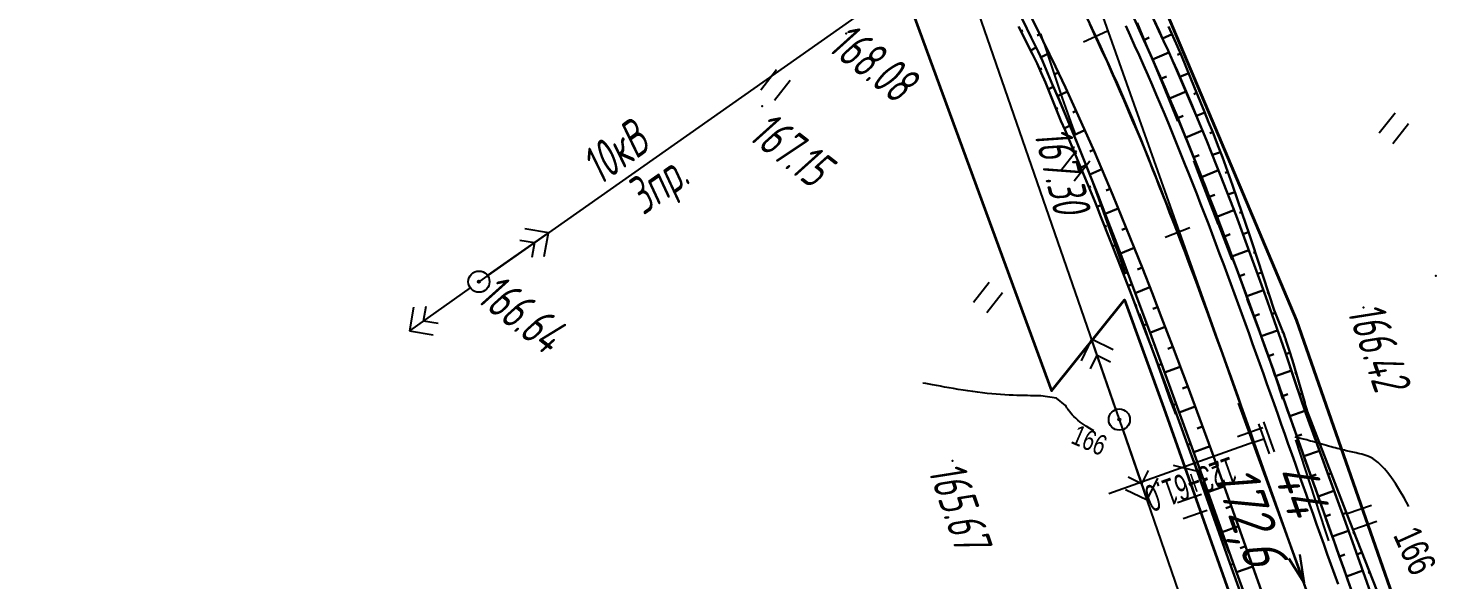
# Model space of a CAD drawing. Header units: millimetres. Extents: x -1799 to 6962, y -1020 to 4121.
# Drawn here: x 6645.3 to 6778, y -327.5 to -275.6 of the extents above; entities that cross this region are included whole.
import ezdxf

# ---------------------------------------------------------------- set-up
doc = ezdxf.new("R2010")
doc.units = ezdxf.units.MM
doc.linetypes.add('CONTI', pattern=[0])
for name, color, linetype, lineweight in [('10', 1, 'Continuous', 35), ('КОПИЯ_ОСЬ_13_ОТКОСЫ', 7, 'Continuous', 30), ('КОПИЯ_ОСЬ_ГРАНИЦЫ_ПОЛОС', 7, 'Continuous', 30), ('ОСЬ_ВЕРХ_ПОКРЫТИЯ_ГРАНИЦЫ_ПОЛОС', 7, 'Continuous', 30), ('ОСЬ_ВЕРХ_ПОКРЫТИЯ_ОСЬ', 1, 'Continuous', 30), ('Уклоны ПЧ', 5, 'Continuous', 30)]:
    doc.layers.add(name, color=color, linetype=linetype, lineweight=lineweight)
for name, color, linetype in [('GOR_BDEFAULT', 212, 'CONTI'), ('NAD_MDEFAULT', 7, 'CONTI'), ('PI_OTDEFAULT', 172, 'CONTI'), ('PI_TTDEFAULT', 5, 'CONTI'), ('SIT_LDEFAULT', 7, 'CONTI'), ('USLZNDEFAULT', 7, 'CONTI'), ('ZAPSKDEFAULT', 7, 'CONTI'), ('КОПИЯ_ОСЬ_ТАНГЕНСЫ', 1, 'Continuous'), ('ОСЬ_ВЕРХ_ПОКРЫТИЯ_ПИКЕТЫ', 1, 'Continuous'), ('ОСЬ_ВЕРХ_ПОКРЫТИЯ_РАЗБИВКА_КРИВ', 1, 'Continuous'), ('ОСЬ_ВЕРХ_ПОКРЫТИЯ_ТАНГЕНСЫ', 1, 'Continuous'), ('разметка', 7, 'Continuous')]:
    doc.layers.add(name, color=color, linetype=linetype)
doc.styles.add('eskd', font='spds.shx', dxfattribs={"width": 1.2, "oblique": 15})
doc.styles.add('SHRFT', font='TXT', dxfattribs={"width": 3.5})
doc.styles.get("Standard").update_dxf_attribs({"font": 'arial.ttf'})
doc.styles.add('ГОСТ', font='', dxfattribs={"oblique": 15, "height": 4})
doc.styles.get('ГОСТ').set_extended_font_data('GOST type A')

# ---------------------------------------------------------------- blocks, each defined once
blk = doc.blocks.new('BL_2011')
at = {"color": 0}
for p, q in [((0, 0), (0, 2.4)), ((1.6, 0), (1.6, 2.4))]:
    blk.add_line(p, q, dxfattribs=at)
blk = doc.blocks.new('BL_26')
at = {"color": 0}
for radius in [1, 0.1]:
    blk.add_circle((0, 0), radius, dxfattribs=at)
blk = doc.blocks.new('*U57')
at = {"layer": 'КОПИЯ_ОСЬ_13_ОТКОСЫ'}
for points in [[(149.53, -149.4), (150.41, -151.25), (150.84, -152.18), (151.26, -153.11), (151.68, -154.05), (152.1, -154.98), (153.52, -158.26), (153.91, -159.2), (154.88, -161.55), (155.83, -163.91), (156.21, -164.86), (157.66, -168.64), (158.81, -171.72), (159.93, -174.81), (160.61, -176.71), (161.28, -178.61), (162.27, -181.46), (163.24, -184.31), (164.2, -187.16), (167.95, -197.5), (170.99, -205.97)], [(151.3, -150.85), (152.15, -152.72), (152.56, -153.66), (153.71, -156.51), (154.69, -158.88), (155.08, -159.83), (155.46, -160.77), (156.02, -162.19), (156.37, -163.15), (157.32, -165.78), (158.24, -168.43), (158.89, -170.35), (159.22, -171.31), (159.69, -172.75), (161.25, -177.55), (161.61, -178.49), (161.99, -179.42), (162.03, -179.49), (162.15, -179.78), (162.26, -180.07), (162.31, -180.21), (162.36, -180.36), (162.67, -181.32), (162.98, -182.27), (164.11, -186.13), (164.13, -186.23), (164.18, -186.44), (164.23, -186.64), (164.3, -186.84), (164.37, -187.04), (164.74, -188.03), (168.33, -197.36), (171.65, -205.74)], [(151.63, -151.55), (150.73, -151.96)], [(152.44, -153.38), (152.14, -153.51)], [(153.2, -155.23), (152.35, -155.57)], [(153.95, -157.08), (153.67, -157.2)], [(154.71, -158.93), (153.93, -159.25)], [(155.46, -160.79), (155.2, -160.89)], [(156.19, -162.65), (155.44, -162.93)], [(156.87, -164.53), (156.62, -164.62)], [(157.54, -166.42), (156.89, -166.64)], [(158.2, -168.31), (157.98, -168.38)], [(158.84, -170.2), (158.31, -170.38)], [(159.48, -172.09), (159.3, -172.15)], [(160.1, -174), (159.69, -174.13)], [(160.71, -175.9), (160.58, -175.94)], [(161.34, -177.8), (161.04, -177.92)], [(162.09, -179.65), (161.99, -179.69)], [(162.74, -181.54), (162.34, -181.68)], [(163.33, -183.45), (163.19, -183.49)], [(163.89, -185.37), (163.63, -185.45)], [(164.46, -187.29), (164.37, -187.32)], [(165.17, -189.16), (164.96, -189.24)], [(165.89, -191.02), (165.82, -191.05)], [(166.61, -192.89), (166.32, -193)], [(167.33, -194.76), (167.23, -194.79)], [(168.05, -196.62), (167.69, -196.76)], [(168.78, -198.49), (168.66, -198.53)], [(169.51, -200.35), (169.04, -200.53)], [(170.25, -202.21), (170.09, -202.27)]]:
    blk.add_lwpolyline(points, dxfattribs=at)
blk = doc.blocks.new('*U60')
at = {"layer": 'КОПИЯ_ОСЬ_13_ОТКОСЫ'}
for points in [[(168, -158.29), (169.28, -160.91), (169.91, -162.23), (170.32, -163.11), (171.29, -165.35), (171.87, -166.69), (173.56, -170.76), (175.57, -175.77), (176.28, -177.6), (176.99, -179.44), (177.87, -181.74), (178.91, -184.52), (180.46, -188.7), (182.51, -194.29), (184.91, -200.85), (188.25, -210.28), (191.32, -218.74)], [(168.06, -159.88), (169.38, -162.48), (169.45, -162.6), (169.51, -162.72), (169.58, -162.84), (169.64, -162.96), (169.71, -163.09), (169.77, -163.21), (169.82, -163.34), (170.22, -164.23), (170.6, -165.13), (172.07, -168.74), (172.48, -169.62), (174.36, -174.14), (175.28, -176.41), (175.47, -176.87), (175.84, -177.78), (176.74, -180.06), (177.46, -181.9), (178.71, -185.12), (179.06, -186.04), (179.41, -186.97), (180.48, -189.74), (182.23, -194.39), (182.58, -195.33), (184.63, -200.95), (187.97, -210.38), (191.02, -218.84)], [(168.29, -160.33), (168.49, -160.23)], [(169.2, -162.12), (169.73, -161.85)], [(170.08, -163.91), (170.26, -163.83)], [(170.86, -165.76), (171.38, -165.54)], [(171.61, -167.61), (171.79, -167.54)], [(172.4, -169.45), (172.92, -169.21)], [(173.17, -171.29), (173.35, -171.22)], [(173.94, -173.14), (174.43, -172.93)], [(174.7, -174.98), (174.87, -174.92)], [(175.46, -176.84), (175.91, -176.65)], [(176.2, -178.69), (176.36, -178.63)], [(176.94, -180.55), (177.35, -180.39)], [(177.66, -182.42), (177.8, -182.36)], [(178.39, -184.28), (178.77, -184.13)], [(179.1, -186.15), (179.23, -186.1)], [(179.82, -188.02), (180.16, -187.89)], [(180.53, -189.89), (180.64, -189.84)], [(181.24, -191.76), (181.54, -191.64)], [(181.94, -193.63), (182.04, -193.59)], [(182.64, -195.5), (182.91, -195.4)], [(183.33, -197.38), (183.42, -197.35)], [(184.01, -199.26), (184.29, -199.16)], [(184.7, -201.14), (184.79, -201.11)], [(185.37, -203.02), (185.64, -202.93)], [(186.03, -204.91), (186.13, -204.88)], [(186.7, -206.79), (186.98, -206.7)], [(187.37, -208.68), (187.46, -208.65)], [(188.04, -210.56), (188.32, -210.46)]]:
    blk.add_lwpolyline(points, dxfattribs=at)
blk = doc.blocks.new('Стрелка')
at = {"layer": 'Уклоны ПЧ', "ltscale": 2}
for points in [[(-0.02, -0.05), (-0.02, 17.97)], [(-0.02, -0.05), (-0.58, 2.62)], [(-0.02, -0.05), (0.53, 2.62)]]:
    blk.add_lwpolyline(points, dxfattribs=at)

msp = doc.modelspace()

# ---------------------------------------------------------------- linework, layer by layer
at = {"layer": '10'}
for points in [[(6793.35, -384.84), (6770.37, -319.07), (6764.77, -303.04), (6757.12, -284.91), (6740.02, -244.43), (6734.48, -237.3), (6720.36, -219.1), (6715.48, -214.91), (6691.38, -194.23), (6670.76, -176.53), (6602.52, -114.87), (6488.07, -17.7), (6445.51, 26.02), (6390.83, 91.9), (6326.94, 163.71), (6272.93, 214.1), (6270.11, 207.68), (6248, 222.4), (6234.43, 228.78), (6235.36, 230.3), (6147.93, 271.03)], [(6198.35, 229.81), (6243.16, 208.23), (6255.13, 195.99), (6255.13, 195.99), (6309.2, 140.67), (6342.21, 105.96), (6373.72, 73.18), (6408.06, 37.26), (6403.84, 29.49), (6423.25, 6.01), (6467.58, -39.55), (6556.81, -116.04), (6563.36, -108.24), (6618.87, -157.59), (6676.04, -208.42), (6688.22, -220.56), (6691.48, -224.46), (6687.19, -229.45), (6727.12, -269.92), (6727.12, -269.92), (6741.72, -309.71), (6748.6, -301.15), (6752.28, -311.33), (6772.9, -369.57)], [(6272.93, 214.1), (6326.94, 163.71), (6390.83, 91.9), (6445.51, 26.02), (6488.07, -17.7), (6602.52, -114.87), (6670.76, -176.53), (6691.38, -194.23), (6715.48, -214.91), (6720.36, -219.1), (6734.48, -237.3), (6740.02, -244.43), (6757.12, -284.91), (6764.77, -303.04), (6770.37, -319.07), (6793.35, -384.84), (6802.17, -388.78), (6818.27, -433.08), (6818.27, -433.08), (6854.48, -549.11), (6853.3, -551.03), (6857.05, -557.06), (6863, -576.5), (6882.06, -646.69)]]:
    msp.add_lwpolyline(points, dxfattribs=at)
at = {"layer": 'GOR_BDEFAULT', "color": 212, "elevation": 166, "flags": 128}
for points in [[(6745.69, -313.48), (6745.32, -313.26), (6744.98, -313.04), (6744.68, -312.84), (6744.42, -312.65), (6744.19, -312.46), (6743.99, -312.29), (6743.81, -312.12), (6743.66, -311.96), (6743.53, -311.81), (6743.42, -311.66), (6743.32, -311.53), (6743.24, -311.41), (6743.16, -311.29), (6743.09, -311.19), (6743.03, -311.09), (6742.18, -310.39), (6740.72, -310.17), (6740.51, -310.17), (6740.27, -310.17), (6740.01, -310.16), (6739.74, -310.16), (6739.44, -310.15), (6739.13, -310.15), (6738.8, -310.14), (6738.45, -310.13), (6738.09, -310.12), (6737.71, -310.1), (6737.32, -310.08), (6736.92, -310.05), (6736.5, -310.02), (6736.08, -309.99), (6735.64, -309.94), (6735.2, -309.89), (6734.75, -309.84), (6734.29, -309.78), (6733.83, -309.71), (6733.38, -309.64), (6732.93, -309.57), (6732.49, -309.5), (6732.06, -309.43), (6731.65, -309.35), (6731.25, -309.28), (6730.87, -309.21), (6730.51, -309.14), (6730.18, -309.08), (6729.87, -309.02), (6729.6, -308.97)], [(6775.36, -320.59), (6774.91, -319.77), (6774.49, -319.05), (6774.09, -318.43), (6773.72, -317.89), (6773.38, -317.43), (6773.06, -317.05), (6772.75, -316.72), (6772.47, -316.46), (6772.21, -316.25), (6771.96, -316.08), (6771.73, -315.96), (6771.51, -315.86), (6771.31, -315.78), (6771.11, -315.73), (6770.93, -315.68), (6770.75, -315.63), (6770.58, -315.59), (6770.41, -315.55), (6770.25, -315.52), (6770.09, -315.48), (6769.94, -315.44), (6769.78, -315.41), (6769.63, -315.37), (6769.47, -315.34), (6769.31, -315.3), (6769.15, -315.26), (6768.98, -315.22), (6768.8, -315.18), (6768.62, -315.13), (6768.43, -315.08), (6768.23, -315.03), (6768.03, -314.97), (6767.81, -314.91), (6767.6, -314.85), (6767.38, -314.79), (6767.16, -314.73), (6766.94, -314.66), (6766.72, -314.6), (6766.51, -314.54), (6766.3, -314.48), (6766.11, -314.43), (6765.92, -314.37), (6765.75, -314.32), (6765.59, -314.28), (6765.44, -314.24), (6764.7, -314.06), (6764.65, -314.04)], [(6755.36, -317.28), (6753.21, -316.72)]]:
    msp.add_lwpolyline(points, dxfattribs=at)
at = {"layer": 'PI_TTDEFAULT', "color": 5}
for p in [(6722.36, -276.05, 167.88), (6714.47, -282.92, 167.15), (6743.66, -284.78, 167.3), (6687.79, -299.43, 166.64), (6777.91, -298.87, 166.55), (6771.09, -301.86, 166.42), (6748.1, -312.41, 166.23), (6732.39, -316.3, 165.67)]:
    msp.add_point(p, dxfattribs=at)
at = {"layer": 'SIT_LDEFAULT', "color": 7}
for p, q in [((6732.7, -267.86), (6687.79, -299.43)), ((6748.1, -312.41), (6732.7, -267.86)), ((6750.88, -277.66), (6749.82, -275.07)), ((6740.67, -276.08), (6740.94, -276.85)), ((6740.95, -276.85), (6741.84, -279.51)), ((6752.22, -280.91), (6750.88, -277.66)), ((6741.84, -279.51), (6742.73, -282.16)), ((6753.61, -284.32), (6752.22, -280.91)), ((6742.73, -282.16), (6743.66, -284.78)), ((6743.66, -284.78), (6743.94, -285.53)), ((6755.56, -289.21), (6755.1, -288.04)), ((6745.3, -289.28), (6746.46, -292.51)), ((6757.42, -294), (6755.56, -289.21)), ((6746.46, -292.51), (6748.21, -297.4)), ((6694.33, -294.83), (6692.11, -294.44)), ((6758.73, -297.36), (6757.43, -294)), ((6688.61, -298.85), (6694.33, -294.83)), ((6691.63, -295.51), (6693.03, -295.75)), ((6693.03, -295.75), (6692.78, -297.14)), ((6693.95, -297.06), (6694.33, -294.83)), ((6748.21, -297.4), (6748.67, -298.71)), ((6686.97, -300.01), (6681.26, -304.05)), ((6760.66, -302.44), (6760.15, -301.09)), ((6681.64, -301.82), (6681.26, -304.05)), ((6682.57, -303.13), (6682.81, -301.74)), ((6683.96, -303.37), (6682.57, -303.13)), ((6750.01, -302.47), (6751.38, -306.35)), ((6761.68, -305.11), (6760.66, -302.44)), ((6681.26, -304.05), (6683.49, -304.44)), ((6745.49, -304.85), (6744.5, -306.88)), ((6747.77, -311.46), (6745.49, -304.85)), ((6747.52, -305.84), (6745.49, -304.85)), ((6745.39, -307.63), (6746.01, -306.36)), ((6746.01, -306.36), (6747.28, -306.98)), ((6751.38, -306.35), (6752.41, -309.26)), ((6762.06, -306.11), (6761.68, -305.11)), ((6762.78, -308.31), (6762.06, -306.11)), ((6763.5, -310.5), (6762.79, -308.31)), ((6752.41, -309.26), (6752.8, -310.36)), ((6752.8, -310.36), (6753.39, -311.89)), ((6766.4, -365.26), (6748.1, -312.41)), ((6748.43, -313.35), (6750.72, -319.97)), ((6767.49, -322.78), (6764.73, -314.31)), ((6754.82, -315.61), (6755.78, -318.1)), ((6750.19, -318.46), (6748.92, -317.84)), ((6750.81, -317.19), (6750.19, -318.46)), ((6750.72, -319.97), (6751.71, -317.93)), ((6755.78, -318.1), (6758.41, -324.96)), ((6748.68, -318.98), (6750.72, -319.97)), ((6767.83, -323.83), (6767.49, -322.78))]:
    msp.add_line(p, q, dxfattribs=at)
at = {"layer": 'КОПИЯ_ОСЬ_13_ОТКОСЫ'}
for points in [[(6738.53, -273.83), (6739.81, -276.45), (6740.44, -277.77), (6740.85, -278.65), (6741.82, -280.89), (6742.4, -282.24), (6744.1, -286.3), (6746.1, -291.31), (6746.81, -293.14), (6747.52, -294.98), (6748.4, -297.29), (6749.44, -300.06), (6750.99, -304.24), (6753.04, -309.84), (6755.44, -316.4), (6758.78, -325.82), (6761.85, -334.28)], [(6739.49, -273.9), (6740.37, -275.64), (6742.09, -279.16), (6743.03, -281.15), (6743.95, -283.16), (6745.75, -287.2), (6747.49, -291.29), (6749.54, -296.32), (6750.27, -298.16), (6751.18, -300.47), (6752.07, -302.79), (6753.14, -305.57), (6754.54, -309.3), (6756.98, -315.85), (6763.34, -333.76)], [(6750.96, -273.96), (6751.83, -275.82), (6752.26, -276.75), (6752.69, -277.68), (6753.11, -278.61), (6753.52, -279.55), (6754.94, -282.83), (6755.34, -283.77), (6756.31, -286.12), (6757.26, -288.48), (6757.63, -289.42), (6759.09, -293.21), (6760.24, -296.29), (6761.36, -299.38), (6762.04, -301.28), (6762.71, -303.18), (6763.7, -306.03), (6764.67, -308.87), (6765.63, -311.72), (6769.38, -322.06), (6772.42, -330.53)], [(6749.48, -274.65), (6751.16, -278.36), (6752.78, -282.08), (6754.53, -286.3), (6756.21, -290.52), (6758.38, -296.18), (6759.26, -298.54), (6760.13, -300.9), (6761.33, -304.21), (6763.02, -308.93), (6770.87, -331.08)], [(6740.61, -276.12), (6740.36, -276.25)], [(6750.4, -276.68), (6750.9, -276.45)], [(6741.49, -277.92), (6740.69, -278.31)], [(6751.23, -278.5), (6752.76, -277.84)], [(6742.36, -279.72), (6742.09, -279.85)], [(6752.02, -280.34), (6752.53, -280.12)], [(6743.21, -281.53), (6742.28, -281.96)], [(6752.82, -282.17), (6754.38, -281.52)], [(6744.04, -283.35), (6743.73, -283.49)], [(6753.58, -284.02), (6754.1, -283.8)], [(6744.85, -285.18), (6743.82, -285.64)], [(6754.35, -285.87), (6755.94, -285.21)], [(6745.66, -287.01), (6745.32, -287.16)], [(6755.1, -287.72), (6755.63, -287.51)], [(6746.45, -288.85), (6745.31, -289.33)], [(6755.84, -289.58), (6757.44, -288.94)], [(6747.23, -290.69), (6746.85, -290.85)], [(6756.57, -291.44), (6757.1, -291.24)], [(6748, -292.53), (6746.77, -293.03)], [(6757.28, -293.31), (6758.89, -292.69)], [(6748.75, -294.39), (6748.34, -294.55)], [(6758, -295.18), (6758.53, -294.97)], [(6749.51, -296.24), (6748.2, -296.77)], [(6758.7, -297.05), (6760.3, -296.45)], [(6750.25, -298.1), (6749.81, -298.27)], [(6759.4, -298.92), (6759.93, -298.73)], [(6750.98, -299.96), (6749.6, -300.5)], [(6760.09, -300.8), (6761.66, -300.22)], [(6751.7, -301.82), (6751.24, -302)], [(6752.42, -303.69), (6750.98, -304.24)], [(6760.77, -302.68), (6761.3, -302.49)], [(6761.45, -304.56), (6763, -304.01)], [(6753.13, -305.56), (6752.65, -305.74)], [(6762.13, -306.44), (6762.64, -306.26)], [(6753.84, -307.43), (6752.36, -307.99)], [(6762.8, -308.33), (6764.3, -307.79)], [(6754.54, -309.3), (6754.05, -309.48)], [(6763.47, -310.21), (6763.97, -310.03)], [(6755.24, -311.17), (6753.73, -311.74)], [(6764.14, -312.1), (6765.58, -311.58)], [(6755.94, -313.05), (6755.44, -313.24)], [(6764.81, -313.98), (6765.29, -313.81)], [(6756.64, -314.92), (6755.1, -315.49)], [(6765.48, -315.87), (6766.95, -315.35)], [(6757.32, -316.8), (6756.81, -316.98)], [(6766.15, -317.75), (6766.64, -317.58)], [(6757.99, -318.69), (6756.44, -319.24)], [(6766.81, -319.64), (6768.31, -319.11)], [(6758.66, -320.57), (6758.14, -320.75)], [(6767.48, -321.52), (6767.98, -321.34)], [(6759.33, -322.46), (6757.78, -323.01)], [(6768.15, -323.41), (6769.67, -322.87)], [(6760, -324.34), (6759.48, -324.52)], [(6760.66, -326.23), (6759.12, -326.77)], [(6768.82, -325.29), (6769.33, -325.11)], [(6769.49, -327.18), (6771.02, -326.63)]]:
    msp.add_lwpolyline(points, dxfattribs=at)
at = {"layer": 'КОПИЯ_ОСЬ_ГРАНИЦЫ_ПОЛОС'}
for points in [[(6748.7, -275.34), (6749.13, -276.26), (6749.54, -277.19), (6749.96, -278.11), (6750.37, -279.03), (6750.78, -279.96), (6751.18, -280.89), (6751.58, -281.82), (6751.97, -282.75), (6752.37, -283.68), (6752.76, -284.61), (6753.14, -285.54), (6753.52, -286.48), (6753.9, -287.41), (6754.28, -288.35), (6754.65, -289.28), (6755.02, -290.22), (6755.39, -291.16), (6755.75, -292.1), (6756.12, -293.04), (6756.48, -293.98), (6756.83, -294.92), (6757.19, -295.86), (6757.54, -296.8), (6757.9, -297.74), (6758.25, -298.68), (6758.59, -299.63), (6758.94, -300.57), (6759.28, -301.51), (6759.63, -302.45), (6759.97, -303.4), (6760.31, -304.34), (6760.65, -305.28), (6760.99, -306.23), (6761.33, -307.17), (6761.66, -308.11), (6762, -309.06), (6762.34, -310), (6762.67, -310.94), (6763.01, -311.89), (6763.34, -312.83), (6763.67, -313.77), (6764.01, -314.71), (6764.34, -315.65), (6764.68, -316.6), (6765.01, -317.54), (6765.34, -318.48), (6765.68, -319.42), (6766.01, -320.36), (6766.35, -321.31), (6766.68, -322.25), (6767.01, -323.19), (6767.35, -324.13), (6767.68, -325.07), (6768.02, -326.02), (6768.35, -326.96), (6768.69, -327.9)], [(6749.87, -275.49), (6750.3, -276.42), (6750.71, -277.34), (6751.13, -278.27), (6751.54, -279.2), (6751.94, -280.13), (6752.34, -281.06), (6752.74, -281.99), (6753.14, -282.92), (6753.53, -283.86), (6753.91, -284.79), (6754.3, -285.73), (6754.68, -286.67), (6755.06, -287.6), (6755.43, -288.54), (6755.8, -289.48), (6756.17, -290.42), (6756.54, -291.36), (6756.9, -292.3), (6757.27, -293.24), (6757.62, -294.18), (6757.98, -295.12), (6758.34, -296.06), (6758.69, -297.01), (6759.04, -297.95), (6759.39, -298.89), (6759.74, -299.83), (6760.08, -300.78), (6760.43, -301.72), (6760.77, -302.66), (6761.11, -303.61), (6761.45, -304.55), (6761.79, -305.49), (6762.13, -306.44), (6762.46, -307.38), (6762.8, -308.32), (6763.14, -309.26), (6763.47, -310.21), (6763.8, -311.15), (6764.14, -312.09), (6764.47, -313.03), (6764.81, -313.97), (6765.14, -314.91), (6765.47, -315.85), (6765.81, -316.79), (6766.14, -317.74), (6766.48, -318.68), (6766.81, -319.62), (6767.14, -320.56), (6767.48, -321.5), (6767.81, -322.44), (6768.14, -323.38), (6768.48, -324.32), (6768.81, -325.26), (6769.14, -326.2), (6769.48, -327.14), (6769.81, -328.09)]]:
    msp.add_lwpolyline(points, dxfattribs=at)
at = {"layer": 'КОПИЯ_ОСЬ_ТАНГЕНСЫ'}
msp.add_line((6737.14, -247.94), (6821.67, -486.26), dxfattribs=at)
at = {"layer": 'ОСЬ_ВЕРХ_ПОКРЫТИЯ_ГРАНИЦЫ_ПОЛОС'}
for points in [[(6739.49, -273.9), (6740.37, -275.64), (6742.09, -279.16), (6743.03, -281.15), (6743.95, -283.16), (6745.75, -287.2), (6747.49, -291.29), (6749.54, -296.32), (6750.27, -298.16), (6751.18, -300.47), (6752.07, -302.79), (6753.14, -305.57), (6754.54, -309.3), (6756.98, -315.85), (6766.51, -342.69)], [(6749.58, -274.85), (6750, -275.77), (6750.42, -276.7), (6750.84, -277.63), (6751.25, -278.55), (6751.66, -279.48), (6752.06, -280.41), (6752.47, -281.35), (6752.86, -282.28), (6753.26, -283.21), (6753.65, -284.15), (6754.03, -285.08), (6754.42, -286.02), (6754.8, -286.96), (6755.17, -287.89), (6755.55, -288.83), (6755.92, -289.77), (6756.29, -290.71), (6756.65, -291.65), (6757.02, -292.59), (6757.38, -293.54), (6757.74, -294.48), (6758.09, -295.42), (6758.45, -296.36), (6758.8, -297.31), (6759.15, -298.25), (6759.5, -299.19), (6759.85, -300.14), (6760.19, -301.08), (6760.54, -302.02), (6760.88, -302.97), (6761.22, -303.91), (6761.56, -304.85), (6761.9, -305.8), (6762.24, -306.74), (6762.57, -307.68), (6762.91, -308.63), (6763.24, -309.57), (6763.58, -310.51), (6763.91, -311.46), (6764.25, -312.4), (6764.58, -313.34), (6764.92, -314.28), (6765.25, -315.22), (6765.58, -316.16), (6765.92, -317.11), (6766.25, -318.05), (6766.59, -318.99), (6766.92, -319.93), (6767.25, -320.87), (6767.59, -321.81), (6767.92, -322.75), (6768.26, -323.7), (6768.59, -324.64), (6768.92, -325.58), (6769.26, -326.52), (6769.59, -327.46), (6769.93, -328.4)]]:
    msp.add_lwpolyline(points, dxfattribs=at)
at = {"layer": 'ОСЬ_ВЕРХ_ПОКРЫТИЯ_ОСЬ'}
msp.add_lwpolyline([(6745.32, -275.19), (6745.74, -276.08), (6746.15, -276.98), (6746.56, -277.87), (6746.97, -278.77), (6747.37, -279.67), (6747.77, -280.57), (6748.16, -281.47), (6748.55, -282.37), (6748.94, -283.27), (6749.32, -284.18), (6749.7, -285.09), (6750.08, -285.99), (6750.46, -286.9), (6750.83, -287.81), (6751.2, -288.73), (6751.56, -289.64), (6751.93, -290.55), (6752.29, -291.47), (6752.65, -292.38), (6753, -293.3), (6753.36, -294.22), (6753.71, -295.14), (6754.06, -296.06), (6754.41, -296.98), (6755.1, -298.82), (6755.78, -300.66), (6756.46, -302.51), (6757.13, -304.36), (6757.8, -306.21), (6758.79, -308.99), (6760.77, -314.55), (6760.77, -314.55), (6811.33, -457.11)], dxfattribs=at)
at = {"layer": 'ОСЬ_ВЕРХ_ПОКРЫТИЯ_ПИКЕТЫ'}
for p, q in [((6744.72, -276.86), (6746.99, -275.81)), ((6752.4, -295.23), (6754.74, -294.33)), ((6759.24, -313.99), (6761.6, -313.15))]:
    msp.add_line(p, q, dxfattribs=at)
at = {"layer": 'ОСЬ_ВЕРХ_ПОКРЫТИЯ_РАЗБИВКА_КРИВ'}
for p, q in [((6761.21, -312.8), (6762.21, -315.63)), ((6761.68, -312.63), (6762.68, -315.46)), ((6760.77, -314.55), (6761.71, -314.21)), ((6760.77, -314.55), (6747.1, -319.4))]:
    msp.add_line(p, q, dxfattribs=at)
at = {"layer": 'ОСЬ_ВЕРХ_ПОКРЫТИЯ_ТАНГЕНСЫ'}
msp.add_line((6737.14, -247.94), (6821.67, -486.26), dxfattribs=at)
at = {"layer": 'разметка', "lineweight": 30, "ltscale": 7}
msp.add_lwpolyline([(6683.24, -202.24, -0.016421), (6708.99, -225.07, -0.069268), (6737.03, -259.56, -0.03752), (6750.47, -286.9, -0.011737), (6760.77, -314.55), (6773.31, -349.92), (6811.58, -457.82, -0.007544), (6830.9, -514.99, -0.000894), (6838.55, -538.97, -0.015332), (6872.56, -660.77, -0.007602), (6880.55, -694.19, -0.040426), (6883.35, -715.3)], format="xyb", dxfattribs=at)

# ---------------------------------------------------------------- block references
at = {"layer": 'USLZNDEFAULT', "color": 7}
for name, p, rotation in [('BL_2011', (6772.58, -285.43), 322.0000000000001), ('BL_2011', (6742.58, -288.96), 322.0000000000001), ('BL_26', (6748.1, -312.41), 289), ('BL_2011', (6753.58, -320.21), 289), ('BL_2011', (6769.56, -321.25), 289)]:
    msp.add_blockref(name, p, dxfattribs=dict(at, rotation=rotation))
msp.add_blockref('BL_26', (6687.79, -299.43), dxfattribs=at)
at = {"layer": 'ZAPSKDEFAULT', "color": 7, "rotation": 322.0000000000001}
for p in [(6714.35, -281.36), (6734.35, -301.36)]:
    msp.add_blockref('BL_2011', p, dxfattribs=at)
at = {"layer": 'КОПИЯ_ОСЬ_13_ОТКОСЫ'}
for name, p in [('*U60', (6570.53, -115.54)), ('*U57', (6601.43, -124.57))]:
    msp.add_blockref(name, p, dxfattribs=at)
at = {"layer": 'Уклоны ПЧ', "rotation": 19.98894361089961}
msp.add_blockref('Стрелка', (6765.49, -327.74), dxfattribs=at)

# ---------------------------------------------------------------- texts
at = {"layer": 'GOR_BDEFAULT', "color": 212, "style": 'SHRFT', "width": 0.75}
for height, rotation, p in [(1.914, 336.6966, (6743.43, -314.59, 166)), (2.625, 294.2859, (6773.84, -323.28, 166))]:
    msp.add_text('166', height=height, rotation=rotation, dxfattribs=at).set_placement(p)
at = {"layer": 'NAD_MDEFAULT', "color": 7, "style": 'eskd', "oblique": 10, "width": 0.8}
for s, rotation, p in [('10кВ', 36, (6699.16, -290.43)), ('3пр.', 35, (6703.26, -293.24))]:
    msp.add_text(s, height=3.5, rotation=rotation, dxfattribs=at).set_placement(p)
at = {"layer": 'PI_OTDEFAULT', "color": 172, "style": 'eskd', "oblique": 10, "width": 0.8}
for s, rotation, p in [('168.08', 322, (6720.5, -277.57)), ('167.15', 322, (6713.03, -285.93)), ('167.30', 284, (6740.04, -285.44)), ('166.64', 322, (6687.44, -301.21)), ('166.42', 289, (6769.52, -302.19)), ('165.67', 289, (6730.06, -317.19))]:
    msp.add_text(s, height=3.5, rotation=rotation, dxfattribs=at).set_placement(p)
at = {"layer": 'ОСЬ_ВЕРХ_ПОКРЫТИЯ_РАЗБИВКА_КРИВ', "width": 0.6}
msp.add_text('123+61.0', height=2.5, rotation=199.5291, dxfattribs=at).set_placement((6758.58, -315.85))
at = {"layer": 'Уклоны ПЧ', "style": 'ГОСТ', "oblique": 15}
for s, p in [('172,6', (6756.98, -317.59)), ('44', (6762.51, -317.26))]:
    msp.add_text(s, height=4, rotation=289.3279, dxfattribs=at).set_placement(p)

doc.saveas('drawing.dxf')
